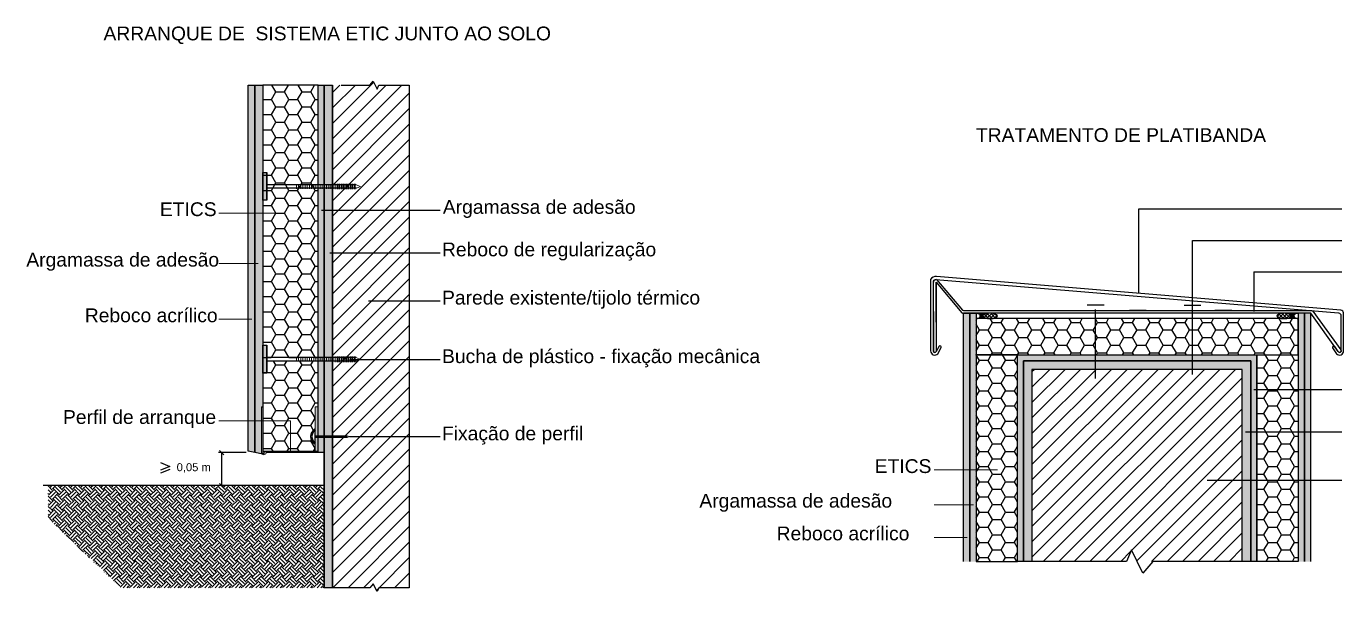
# Model space of a CAD drawing. Header units: millimetres. Extents: x 1778 to 2471, y 1406 to 1876.
# Drawn here: x 2055.163 to 2057.073, y 1493.142 to 1493.962 of the extents above; entities that cross this region are included whole.
import ezdxf

# ---------------------------------------------------------------- set-up
doc = ezdxf.new("R2010")
doc.units = ezdxf.units.MM
doc.linetypes.add('JIS_02_4.0', pattern=[5.5, 4, -1.5])
doc.layers.add('ARQ_PORMENORES', color=8, linetype='Continuous')
doc.styles.get("Standard").update_dxf_attribs({"font": 'arial.ttf'})
pattern_1 = [(360, (1923.499982152833, 1549.34977488331), (0.01905, 0.01099852258), [0.0127, -0.0254]), (120, (1923.499982152833, 1549.34977488331), (-0.01904999995837676, 0.01099852265209357), [0.01269999999999999, -0.02539999999999999]), (60.00000000000001, (1923.499982152833, 1549.34977488331), (4.16232377600325e-11, 0.02199704523209356), [-0.0254, 0.0127])]

msp = doc.modelspace()

# ---------------------------------------------------------------- hatches: boundary and pattern name
at = {"layer": 'ARQ_PORMENORES', "ltscale": 0.0002, "true_color": 0xf7f281}
for points in [[(2055.484670903028, 1493.876315321227), (2055.494426782398, 1493.876315321227), (2055.494426782398, 1493.343535790728), (2055.484670903028, 1493.345449080119)], [(2056.531234748208, 1493.545463178705), (2056.52201434406, 1493.545463178705), (2056.52201434406, 1493.185562131072), (2056.531234748208, 1493.185562136299)], [(2057.0166900103, 1493.545463178705), (2057.025985088357, 1493.545463178705), (2057.025985088357, 1493.185562131072), (2057.016690010293, 1493.185562136299)]]:
    msp.add_hatch(color=51, dxfattribs=at).paths.add_polyline_path(points)
at = {"layer": 'ARQ_PORMENORES', "ltscale": 0.0002, "true_color": 0x939598}
h = msp.add_hatch(color=252, dxfattribs=at)
h.dxf.hatch_style = 1
h.paths.add_polyline_path([(2055.506160519966, 1493.341434258726), (2055.494426782398, 1493.343535790728), (2055.494426782398, 1493.876315321227), (2055.506160519966, 1493.876315321227)])
at = {"layer": 'ARQ_PORMENORES', "ltscale": 0.002}
h = msp.add_hatch(dxfattribs=at)
h.set_pattern_fill('HONEY,_O', color=256, scale=0.004, angle=360)
h.set_pattern_definition([(360, (1923.35590865416, 1549.497118748895), (0.01905, 0.01099852258), [0.0127, -0.0254]), (120, (1923.35590865416, 1549.497118748895), (-0.01904999995837676, 0.01099852265209357), [0.01269999999999999, -0.02539999999999998]), (60.00000000000001, (1923.35590865416, 1549.497118748895), (4.16232377600325e-11, 0.02199704523209356), [-0.0254, 0.0127])])
h.paths.add_polyline_path([(2055.506160519966, 1493.481203345824), (2055.58625353838, 1493.481203345824), (2055.58625353838, 1493.876315321227), (2055.506160519966, 1493.876315321227)])
h.paths.add_polyline_path([(2055.58625353838, 1493.476276002012), (2055.506217576567, 1493.476276002012), (2055.506160519966, 1493.476158120169), (2055.506160519966, 1493.458769174562), (2055.506160519966, 1493.409788867097), (2055.506160519965, 1493.343433796137, 0.8313975381272122), (2055.508662152089, 1493.343433796135, -0.4142135624741077), (2055.510640010286, 1493.345411654333), (2055.58193075237, 1493.345411654334), (2055.58193075237, 1493.356764266261, -0.5730740944815071), (2055.58193075237, 1493.376977184248), (2055.58193075237, 1493.409788867097), (2055.58625353838, 1493.409788867097)])
at = {"layer": 'ARQ_PORMENORES', "ltscale": 0.0002, "true_color": 0x939598}
h = msp.add_hatch(color=252, dxfattribs=at)
h.dxf.hatch_style = 1
h.paths.add_polyline_path([(2055.5948991104, 1493.726826206842), (2055.58625353838, 1493.726826206842), (2055.58625353838, 1493.343433796136), (2055.5948991104, 1493.343433796136)])
h.paths.add_polyline_path([(2055.5948991104, 1493.876315321227), (2055.58625353838, 1493.876315321227), (2055.58625353838, 1493.731753550654), (2055.594436702496, 1493.731753550654), (2055.5948991104, 1493.732708908945)])
at = {"layer": 'ARQ_PORMENORES', "ltscale": 0.0002, "true_color": 0xc7c8ca}
h = msp.add_hatch(color=9, dxfattribs=at)
h.dxf.hatch_style = 1
h.paths.add_polyline_path([(2055.5948991104, 1493.876315321227), (2055.607260724134, 1493.876315321227), (2055.607260724134, 1493.1474600203), (2055.5948991104, 1493.1474600203)])
at = {"layer": 'ARQ_PORMENORES', "ltscale": 0.0002}
h = msp.add_hatch(dxfattribs=at)
h.set_pattern_fill('ANSI31', color=256, scale=0.005, angle=360, style=0)
h.set_pattern_definition([(45, (1924.514158730809, 1549.629303570099), (-0.01122532015133644, 0.01122532015133644), [])])
edge = h.paths.add_edge_path()
edge.add_line((2055.619622337867, 1493.876315321227), (2055.661472793694, 1493.876315321227))
edge.add_line((2055.661472793694, 1493.876315321227), (2055.666270266815, 1493.881912373202))
edge.add_line((2055.666270266815, 1493.881912373202), (2055.67186731879, 1493.870718269252))
edge.add_line((2055.67186731879, 1493.870718269252), (2055.674266055352, 1493.876315321227))
edge.add_line((2055.674266055352, 1493.876315321227), (2055.718515247737, 1493.876315321227))
edge.add_line((2055.718515247737, 1493.876315321227), (2055.718515247737, 1493.1474600203))
edge.add_line((2055.718515247737, 1493.1474600203), (2055.674266055352, 1493.1474600203))
edge.add_line((2055.674266055352, 1493.1474600203), (2055.67186731879, 1493.141862968325))
edge.add_line((2055.67186731879, 1493.141862968325), (2055.666270266815, 1493.153057072275))
edge.add_line((2055.666270266815, 1493.153057072275), (2055.661472793694, 1493.1474600203))
edge.add_line((2055.661472793694, 1493.1474600203), (2055.607260724134, 1493.1474600203))
edge.add_line((2055.607260724134, 1493.1474600203), (2055.607260724134, 1493.876315321227))
for points in [[(2055.506160519966, 1493.709319379392), (2055.511952269802, 1493.709319379392), (2055.511952269802, 1493.749745215365), (2055.506160519966, 1493.749745215365)], [(2055.506160519966, 1493.458769174562), (2055.511952269802, 1493.458769174562), (2055.511952269802, 1493.499195010535), (2055.506160519966, 1493.499195010535)]]:
    msp.add_hatch(color=256, dxfattribs=at).paths.add_polyline_path(points)
at = {"layer": 'ARQ_PORMENORES', "ltscale": 0.0002, "true_color": 0x939598}
h = msp.add_hatch(color=252, dxfattribs=at)
h.dxf.hatch_style = 1
h.paths.add_polyline_path([(2056.540449834295, 1493.545463178705), (2056.531234748215, 1493.545463178705), (2056.531234748208, 1493.185562136299), (2056.540449834295, 1493.185562131074)])
at = {"layer": 'ARQ_PORMENORES', "ltscale": 0.0002}
h = msp.add_hatch(color=256, dxfattribs=at)
edge = h.paths.add_edge_path()
edge.add_ellipse((2056.560947830789, 1493.541651748333), major_axis=(0.01038928710532178, -3.180717760120149e-18), ratio=0.3665264843895419, start_angle=90, end_angle=267.5517247151689, ccw=False)
edge.add_line((2056.560947830786, 1493.545459697211), (2056.540394404303, 1493.545463173135))
edge.add_ellipse((2056.540394404303, 1493.541655224257), major_axis=(0.006141113538746275, 1.378986476345975e-12), ratio=0.6200746581238757, start_angle=-90.00000001062489, end_angle=89.99999998937511, ccw=False)
edge.add_line((2056.540394404302, 1493.537847275379), (2056.560504026808, 1493.537847275379))
at = {"layer": 'ARQ_PORMENORES', "ltscale": 0.002}
h = msp.add_hatch(dxfattribs=at)
h.set_pattern_fill('HONEY,_O', color=256, scale=0.004, angle=360)
h.set_pattern_definition(pattern_1)
h.paths.add_polyline_path([(2057.008234651797, 1493.537852390841), (2056.540449834295, 1493.537847275381), (2056.540449834295, 1493.485295497469), (2057.007491159474, 1493.485295497469)])
at = {"layer": 'ARQ_PORMENORES', "ltscale": 0.0002}
h = msp.add_hatch(dxfattribs=at)
h.set_pattern_fill('ANSI37', color=256, scale=9.766601970650276e-06, angle=360, style=0)
h.set_pattern_definition([(44.99999999999996, (1715.72239516526, 1317.27539168008), (-0.002631197613869344, 0.002631197613869346), []), (135, (1715.72239516526, 1317.27539168008), (-0.002631197613869347, -0.002631197613869344), [])])
edge = h.paths.add_edge_path()
edge.add_ellipse((2056.560947830789, 1493.541651748302), major_axis=(0.01038928710532178, -3.18071776012015e-18), ratio=0.3665264843869948, start_angle=0, end_angle=360, ccw=False)
h = msp.add_hatch(dxfattribs=at)
h.set_pattern_fill('ANSI37', color=256, scale=9.766601970650276e-06, angle=180, style=0)
h.set_pattern_definition([(224.9999999999999, (2397.825485080494, 1669.807918774007), (0.002631197613869345, -0.002631197613869346), []), (315, (2397.825485080494, 1669.807918774007), (0.002631197613869347, 0.002631197613869344), [])])
edge = h.paths.add_edge_path()
edge.add_ellipse((2056.986932414965, 1493.541658705785), major_axis=(-0.01038928710532178, 1.908439060033955e-18), ratio=0.3665264843869948, start_angle=0, end_angle=360, ccw=False)
h = msp.add_hatch(color=256, dxfattribs=at)
edge = h.paths.add_edge_path()
edge.add_ellipse((2056.986932414965, 1493.541658705754), major_axis=(-0.01038928710532178, 1.908439060033954e-18), ratio=0.3665264843895419, start_angle=90, end_angle=267.5517247151689, ccw=False)
edge.add_line((2056.986932414968, 1493.537850756876), (2057.007485841451, 1493.537847280952))
edge.add_ellipse((2057.007485841451, 1493.54165522983), major_axis=(-0.006141113538746275, -1.378987228390641e-12), ratio=0.6200746581238757, start_angle=-90.00000001062489, end_angle=89.99999998937511, ccw=False)
edge.add_line((2057.007485841452, 1493.545463178708), (2056.987376218946, 1493.545463178708))
at = {"layer": 'ARQ_PORMENORES', "ltscale": 0.0002, "true_color": 0x939598}
h = msp.add_hatch(color=252, dxfattribs=at)
h.dxf.hatch_style = 1
h.paths.add_polyline_path([(2057.007491159474, 1493.545458145957), (2057.016690010293, 1493.545463169762), (2057.016690010293, 1493.185562136299), (2057.007491159474, 1493.185562131074)])
at = {"layer": 'ARQ_PORMENORES', "ltscale": 0.002}
h = msp.add_hatch(dxfattribs=at)
h.set_pattern_fill('HONEY,_O', color=256, scale=0.004, angle=360)
h.set_pattern_definition(pattern_1)
h.paths.add_polyline_path([(2056.600449834295, 1493.485295497469), (2056.540449834295, 1493.485295497469), (2056.540449834295, 1493.18556212384), (2056.600449834295, 1493.185562131074)])
at = {"layer": 'ARQ_PORMENORES', "ltscale": 0.0002, "true_color": 0x939598}
h = msp.add_hatch(color=252, dxfattribs=at)
h.dxf.hatch_style = 1
h.paths.add_polyline_path([(2056.609095406315, 1493.185562081382), (2056.600449834295, 1493.185562081382), (2056.600449834295, 1493.485295497469), (2056.947549598121, 1493.485295497469), (2056.947549598121, 1493.185562081382), (2056.938904026101, 1493.185562081382), (2056.938904026101, 1493.476649925449), (2056.609095406316, 1493.476649925449)])
at = {"layer": 'ARQ_PORMENORES', "ltscale": 0.0002, "true_color": 0xc7c8ca}
h = msp.add_hatch(color=9, dxfattribs=at)
h.dxf.hatch_style = 1
h.paths.add_polyline_path([(2056.621518633783, 1493.185562131072), (2056.609095406315, 1493.185562131072), (2056.609095406315, 1493.476649925449), (2056.938904026101, 1493.476649925449), (2056.938904026101, 1493.185562131072), (2056.926480798634, 1493.185562131072), (2056.926480798634, 1493.464226697981), (2056.621518633783, 1493.464226697981)])
at = {"layer": 'ARQ_PORMENORES', "ltscale": 0.002}
h = msp.add_hatch(dxfattribs=at)
h.set_pattern_fill('HONEY,_O', color=256, scale=0.004, angle=360)
h.set_pattern_definition(pattern_1)
h.paths.add_polyline_path([(2056.947549598121, 1493.485295497469), (2057.007491159474, 1493.485295497469), (2057.007491159475, 1493.18556212384), (2056.947549598121, 1493.185562131074)])
at = {"layer": 'ARQ_PORMENORES', "ltscale": 0.0002}
h = msp.add_hatch(dxfattribs=at)
h.set_pattern_fill('ANSI31', color=256, scale=0.005, angle=360, style=0)
h.set_pattern_definition([(45, (1924.177676970978, 1549.535220859667), (-0.01122532015133644, 0.01122532015133644), [])])
h.paths.add_polyline_path([(2056.758407928558, 1493.185562131072), (2056.765604138247, 1493.202353286997), (2056.773999716208, 1493.185562131072), (2056.926480798634, 1493.185562131072), (2056.926480798634, 1493.464226697981), (2056.621518633783, 1493.464226697981), (2056.621518633783, 1493.185562131072)])
h = msp.add_hatch(color=256, dxfattribs=at)
h.paths.add_polyline_path([(2055.58625353838, 1493.343433796136), (2055.58625353838, 1493.365517679986), (2055.58195928067, 1493.365517679986), (2055.58193075237, 1493.365458739065), (2055.58193075237, 1493.356764266261), (2055.58193075237, 1493.345411654334), (2055.510640010286, 1493.345411654333, 0.3727429269186442), (2055.508682519569, 1493.343716909437, -0.9306433298010902), (2055.506160519965, 1493.343433796137), (2055.506160519966, 1493.409788867097), (2055.504182661768, 1493.409788867097), (2055.504182661768, 1493.343433796136, 0.8084063431680789), (2055.510839587275, 1493.342806979415, -0.3183976754305966), (2055.511613476697, 1493.343433796136)])
h.paths.add_polyline_path([(2055.58193075237, 1493.367981351892), (2055.586081723558, 1493.367981351892), (2055.58625353838, 1493.36833633007), (2055.58625353838, 1493.409788867097), (2055.58193075237, 1493.409788867097)], flags=17)
h = msp.add_hatch(dxfattribs=at)
h.set_pattern_fill('EARTH,_O', color=256, scale=0.001648215164492872, angle=45)
h.set_pattern_definition([(45, (2002.345102160671, 1516.351392232464), (2.335922778484957e-18, 0.01480139431977609), [0.01046616629452973, -0.01046616629452973]), (45, (2002.342326899236, 1516.354167493899), (2.335922778484957e-18, 0.01480139431977609), [0.01046616629452973, -0.01046616629452973]), (45, (2002.339551637801, 1516.356942755334), (2.335922778484957e-18, 0.01480139431977609), [0.01046616629452973, -0.01046616629452973]), (135, (2002.339551637801, 1516.358792929624), (-0.01480139431977609, 2.335922778484957e-18), [0.01046616629452972, -0.01046616629452972]), (135, (2002.342326899236, 1516.361568191059), (-0.01480139431977609, 2.335922778484957e-18), [0.01046616629452972, -0.01046616629452972]), (135, (2002.345102160671, 1516.364343452494), (-0.01480139431977609, 2.335922778484957e-18), [0.01046616629452972, -0.01046616629452972])])
h.paths.add_polyline_path([(2055.384858521755, 1493.292873052953), (2055.386199883634, 1493.293569047148), (2055.396581725389, 1493.29402077415)], flags=16)
h.paths.add_polyline_path([(2055.5948991104, 1493.1474600203), (2055.5948991104, 1493.295799385104), (2055.194757736208, 1493.295799385104), (2055.194757736208, 1493.247963557396), (2055.300089026523, 1493.1474600203)])

# ---------------------------------------------------------------- linework, layer by layer
for p, q in [((2055.494426782398, 1493.343535790728), (2055.494426782398, 1493.876315321227)), ((2055.511952269802, 1493.709319379392), (2055.511952269802, 1493.749745215365)), ((2055.641303481103, 1493.731753550654), (2055.511952269802, 1493.731753550654)), ((2055.641774496781, 1493.726826206842), (2055.511952269802, 1493.726826206842)), ((2055.591119089649, 1493.694934805818), (2055.763391695295, 1493.694934805818)), ((2056.776228307383, 1493.696769093313), (2057.070861535915, 1493.696769093313)), ((2056.776228307383, 1493.574345391814), (2056.776228307383, 1493.696769093313)), ((2056.854338833894, 1493.651166403756), (2057.070861535915, 1493.651166403756)), ((2056.854338833894, 1493.556710568808), (2056.854338833894, 1493.651166403756)), ((2055.603231238364, 1493.633275743141), (2055.763391695295, 1493.633275743141)), ((2056.943375682711, 1493.6055637142), (2057.070861535915, 1493.6055637142)), ((2056.943375682711, 1493.6055637142), (2056.943375682711, 1493.548130041154)), ((2056.482431150825, 1493.590398926893), (2056.519724692098, 1493.546191578641)), ((2055.659368978267, 1493.563391902906), (2055.763391695295, 1493.563391902906)), ((2055.511952269802, 1493.458769174562), (2055.511952269802, 1493.499195010535)), ((2055.641303481103, 1493.481203345824), (2055.511952269802, 1493.481203345824)), ((2055.641774496781, 1493.476276002012), (2055.511952269802, 1493.476276002012)), ((2055.631558722991, 1493.478667994132), (2055.763391695295, 1493.478667994132)), ((2056.943375682711, 1493.435073113361), (2057.070861535915, 1493.435073113361)), ((2055.504182661768, 1493.409788867097), (2055.506160519966, 1493.409788867097)), ((2055.58193075237, 1493.356764266261), (2055.58193075237, 1493.376977184248)), ((2055.631558722991, 1493.366706620215), (2055.763391695295, 1493.366706620215)), ((2056.931039142605, 1493.373414050684), (2057.070861535915, 1493.373414050684)), ((2055.443273155166, 1493.346524199569), (2055.449453962034, 1493.340343392703)), ((2055.4463635586, 1493.343433796136), (2055.4463635586, 1493.295799385104)), ((2055.506160519966, 1493.341434258726), (2055.494426782398, 1493.343535790728)), ((2055.371135021181, 1493.32341674027), (2055.35784086769, 1493.317848876128)), ((2055.443273155166, 1493.298889788538), (2055.449453962034, 1493.292708981671)), ((2056.875779022369, 1493.303530210449), (2057.070861535915, 1493.303530210449)), ((2055.5948991104, 1493.295799385104), (2055.187371145301, 1493.295799385104))]:
    msp.add_line(p, q, dxfattribs=at)
at = {"layer": 'ARQ_PORMENORES', "lineweight": 15, "ltscale": 0.0002}
for p, q in [((2055.55481054812, 1493.732421707223), (2055.55481054812, 1493.726158050273)), ((2055.557942376595, 1493.732421707223), (2055.557942376595, 1493.726158050273)), ((2055.56107420507, 1493.732421707223), (2055.56107420507, 1493.726158050273)), ((2055.564206033545, 1493.732421707223), (2055.564206033545, 1493.726158050273)), ((2055.56733786202, 1493.732421707223), (2055.56733786202, 1493.726158050273)), ((2055.570469690495, 1493.732421707223), (2055.570469690495, 1493.726158050273)), ((2055.57360151897, 1493.732421707223), (2055.57360151897, 1493.726158050273)), ((2055.576733347446, 1493.732421707223), (2055.576733347446, 1493.726158050273)), ((2055.579865175921, 1493.732421707223), (2055.579865175921, 1493.726158050273)), ((2055.582997004396, 1493.732421707223), (2055.582997004396, 1493.726158050273)), ((2055.586128832872, 1493.732421707223), (2055.586128832872, 1493.726158050273)), ((2055.589260661347, 1493.732421707223), (2055.589260661347, 1493.726158050273)), ((2055.592392489822, 1493.732421707223), (2055.592392489822, 1493.726158050273)), ((2055.595524318297, 1493.732421707223), (2055.595524318297, 1493.726158050273)), ((2055.598656146772, 1493.732421707223), (2055.598656146772, 1493.726158050273)), ((2055.601787975247, 1493.732421707223), (2055.601787975247, 1493.726158050273)), ((2055.604919803722, 1493.732421707223), (2055.604919803722, 1493.726158050273)), ((2055.608051632197, 1493.732421707223), (2055.608051632197, 1493.726158050273)), ((2055.611183460673, 1493.733274603187), (2055.611183460673, 1493.725305154309)), ((2055.55481054812, 1493.481871502393), (2055.55481054812, 1493.475607845443)), ((2055.557942376595, 1493.481871502393), (2055.557942376595, 1493.475607845443)), ((2055.56107420507, 1493.481871502393), (2055.56107420507, 1493.475607845443)), ((2055.564206033545, 1493.481871502393), (2055.564206033545, 1493.475607845443)), ((2055.56733786202, 1493.481871502393), (2055.56733786202, 1493.475607845443)), ((2055.570469690495, 1493.481871502393), (2055.570469690495, 1493.475607845443)), ((2055.57360151897, 1493.481871502393), (2055.57360151897, 1493.475607845443)), ((2055.576733347446, 1493.481871502393), (2055.576733347446, 1493.475607845443)), ((2055.579865175921, 1493.481871502393), (2055.579865175921, 1493.475607845443)), ((2055.582997004396, 1493.481871502393), (2055.582997004396, 1493.475607845443)), ((2055.586128832872, 1493.481871502393), (2055.586128832872, 1493.475607845443)), ((2055.589260661347, 1493.481871502393), (2055.589260661347, 1493.475607845443)), ((2055.592392489822, 1493.481871502393), (2055.592392489822, 1493.475607845443)), ((2055.595524318297, 1493.481871502393), (2055.595524318297, 1493.475607845443)), ((2055.598656146772, 1493.481871502393), (2055.598656146772, 1493.475607845443)), ((2055.601787975247, 1493.481871502393), (2055.601787975247, 1493.475607845443)), ((2055.604919803722, 1493.481871502393), (2055.604919803722, 1493.475607845443)), ((2055.608051632197, 1493.481871502393), (2055.608051632197, 1493.475607845443)), ((2055.611183460673, 1493.482724398358), (2055.611183460673, 1493.474754949479))]:
    msp.add_line(p, q, dxfattribs=at)
at = {"layer": 'ARQ_PORMENORES', "lineweight": 30, "ltscale": 0.0002}
for p, q in [((2055.614315289148, 1493.733274603187), (2055.614315289148, 1493.725305154309)), ((2055.617447117623, 1493.733274603187), (2055.617447117623, 1493.725305154309)), ((2055.620578946098, 1493.733274603187), (2055.620578946098, 1493.725305154309)), ((2055.623710774573, 1493.733274603187), (2055.623710774573, 1493.725305154309)), ((2055.626842603048, 1493.733274603187), (2055.626842603048, 1493.725305154309)), ((2055.629974431523, 1493.733274603187), (2055.629974431523, 1493.725305154309)), ((2055.633106259998, 1493.733274603187), (2055.633106259998, 1493.725305154309)), ((2055.636238088474, 1493.733274603187), (2055.636238088474, 1493.725305154309)), ((2055.639369916949, 1493.733274603187), (2055.639369916949, 1493.725305154309)), ((2055.614315289148, 1493.482724398358), (2055.614315289148, 1493.474754949479)), ((2055.617447117623, 1493.482724398358), (2055.617447117623, 1493.474754949479)), ((2055.620578946098, 1493.482724398358), (2055.620578946098, 1493.474754949479)), ((2055.623710774573, 1493.482724398358), (2055.623710774573, 1493.474754949479)), ((2055.626842603048, 1493.482724398358), (2055.626842603048, 1493.474754949479)), ((2055.629974431523, 1493.482724398358), (2055.629974431523, 1493.474754949479)), ((2055.633106259998, 1493.482724398358), (2055.633106259998, 1493.474754949479)), ((2055.636238088474, 1493.482724398358), (2055.636238088474, 1493.474754949479)), ((2055.639369916949, 1493.482724398358), (2055.639369916949, 1493.474754949479))]:
    msp.add_line(p, q, dxfattribs=at)
at = {"layer": 'ARQ_PORMENORES', "lineweight": 5, "ltscale": 0.0002}
for p, q in [((2055.647855740235, 1493.729204087299), (2055.641303481103, 1493.731753550654)), ((2055.641774496781, 1493.726826206842), (2055.647855740235, 1493.729204087299)), ((2055.647855740235, 1493.478653882469), (2055.641303481103, 1493.481203345824)), ((2055.641774496781, 1493.476276002012), (2055.647855740235, 1493.478653882469)), ((2055.504182661768, 1493.409788867097), (2055.504182661768, 1493.343433796136)), ((2055.506160519966, 1493.409788867097), (2055.506160519965, 1493.343433796136)), ((2055.58193075237, 1493.345411654334), (2055.58193075237, 1493.409788867097)), ((2055.58193075237, 1493.409788867097), (2055.58625353838, 1493.409788867097)), ((2055.58193075237, 1493.367476578788), (2055.582303739126, 1493.368247188432)), ((2055.58193075237, 1493.365458739065), (2055.583280404161, 1493.368247188432)), ((2055.58193075237, 1493.366400394797), (2055.582824628503, 1493.368247188432)), ((2055.58193075237, 1493.367981351892), (2055.628282593426, 1493.367981351892)), ((2055.58193075237, 1493.365517679986), (2055.628518101265, 1493.365517679986)), ((2055.582278337174, 1493.365136348685), (2055.583784030799, 1493.368247188432)), ((2055.582718818711, 1493.365136348685), (2055.584224512336, 1493.368247188432)), ((2055.58317459437, 1493.365136348685), (2055.584680287995, 1493.368247188432)), ((2055.583695483745, 1493.365136348685), (2055.58520117737, 1493.368247188432)), ((2055.584216366333, 1493.365136348685), (2055.585722059958, 1493.368247188432)), ((2055.584704698851, 1493.365136348685), (2055.586210392475, 1493.368247188432)), ((2055.585225588226, 1493.365136348685), (2055.586731281851, 1493.368247188432)), ((2055.585779027673, 1493.365136348685), (2055.587284721298, 1493.368247188432)), ((2055.586299917049, 1493.365136348685), (2055.587805610674, 1493.368247188432)), ((2055.586820806424, 1493.365136348685), (2055.588326500049, 1493.368247188432)), ((2055.587276582083, 1493.365136348685), (2055.588782275708, 1493.368247188432)), ((2055.587780208721, 1493.365136348685), (2055.589285902346, 1493.368247188432)), ((2055.588220690258, 1493.365136348685), (2055.589726383883, 1493.368247188432)), ((2055.588676465917, 1493.365136348685), (2055.590182159542, 1493.368247188432)), ((2055.589197355293, 1493.365136348685), (2055.590703048917, 1493.368247188432)), ((2055.58971823788, 1493.365136348685), (2055.591223931505, 1493.368247188432)), ((2055.590206570397, 1493.365136348685), (2055.591712264022, 1493.368247188432)), ((2055.590727459773, 1493.365136348685), (2055.592233153398, 1493.368247188432)), ((2055.591183235431, 1493.365136348685), (2055.592688929056, 1493.368247188432)), ((2055.591704124807, 1493.365136348685), (2055.593209818432, 1493.368247188432)), ((2055.592225007395, 1493.365136348685), (2055.59373070102, 1493.368247188432)), ((2055.592733148276, 1493.365136348685), (2055.594238841901, 1493.368247188432)), ((2055.593173629813, 1493.365136348685), (2055.594679323438, 1493.368247188432)), ((2055.593629405472, 1493.365136348685), (2055.595135099097, 1493.368247188432)), ((2055.594150294848, 1493.365136348685), (2055.595655988473, 1493.368247188432)), ((2055.594671177435, 1493.365136348685), (2055.59617687106, 1493.368247188432)), ((2055.595159509953, 1493.365136348685), (2055.596665203577, 1493.368247188432)), ((2055.595680399329, 1493.365136348685), (2055.597186092954, 1493.368247188432)), ((2055.596233838775, 1493.365136348685), (2055.5977395324, 1493.368247188432)), ((2055.596754728151, 1493.365136348685), (2055.598260421776, 1493.368247188432)), ((2055.597275617527, 1493.365136348685), (2055.598781311151, 1493.368247188432)), ((2055.597731393185, 1493.365136348685), (2055.59923708681, 1493.368247188432)), ((2055.598235019823, 1493.365136348685), (2055.599740713447, 1493.368247188432)), ((2055.598675501361, 1493.365136348685), (2055.600181194985, 1493.368247188432)), ((2055.599131277019, 1493.365136348685), (2055.600636970643, 1493.368247188432)), ((2055.599652166395, 1493.365136348685), (2055.601157860019, 1493.368247188432)), ((2055.600173048982, 1493.365136348685), (2055.601678742607, 1493.368247188432)), ((2055.600661381499, 1493.365136348685), (2055.602167075124, 1493.368247188432)), ((2055.601182270875, 1493.365136348685), (2055.6026879645, 1493.368247188432)), ((2055.601735710321, 1493.365136348685), (2055.603241403946, 1493.368247188432)), ((2055.602256599697, 1493.365136348685), (2055.603762293322, 1493.368247188432)), ((2055.602777489074, 1493.365136348685), (2055.604283182698, 1493.368247188432)), ((2055.603233264732, 1493.365136348685), (2055.604738958356, 1493.368247188432)), ((2055.60373689137, 1493.365136348685), (2055.605242584994, 1493.368247188432)), ((2055.604177372908, 1493.365136348685), (2055.605683066532, 1493.368247188432)), ((2055.604633148565, 1493.365136348685), (2055.60613884219, 1493.368247188432)), ((2055.605154037942, 1493.365136348685), (2055.606659731566, 1493.368247188432)), ((2055.605674920529, 1493.365136348685), (2055.607180614154, 1493.368247188432)), ((2055.606163253046, 1493.365136348685), (2055.607668946671, 1493.368247188432)), ((2055.606684142422, 1493.365136348685), (2055.608189836047, 1493.368247188432)), ((2055.607139918081, 1493.365136348685), (2055.608645611705, 1493.368247188432)), ((2055.607660807456, 1493.365136348685), (2055.609166501081, 1493.368247188432)), ((2055.608181690044, 1493.365136348685), (2055.609687383669, 1493.368247188432)), ((2055.608689830925, 1493.365136348685), (2055.61019552455, 1493.368247188432)), ((2055.609130312463, 1493.365136348685), (2055.610636006088, 1493.368247188432)), ((2055.609586088121, 1493.365136348685), (2055.611091781745, 1493.368247188432)), ((2055.610106977497, 1493.365136348685), (2055.611612671122, 1493.368247188432)), ((2055.610627860085, 1493.365136348685), (2055.612133553709, 1493.368247188432)), ((2055.611116192601, 1493.365136348685), (2055.612621886226, 1493.368247188432)), ((2055.611637081977, 1493.365136348685), (2055.613142775602, 1493.368247188432)), ((2055.612190521424, 1493.365136348685), (2055.613696215049, 1493.368247188432)), ((2055.6127114108, 1493.365136348685), (2055.614217104424, 1493.368247188432)), ((2055.613232300176, 1493.365136348685), (2055.614737993801, 1493.368247188432)), ((2055.613688075834, 1493.365136348685), (2055.615193769459, 1493.368247188432)), ((2055.614191702472, 1493.365136348685), (2055.615697396096, 1493.368247188432)), ((2055.614632184009, 1493.365136348685), (2055.616137877634, 1493.368247188432)), ((2055.615087959668, 1493.365136348685), (2055.616593653293, 1493.368247188432)), ((2055.615608849043, 1493.365136348685), (2055.617114542668, 1493.368247188432)), ((2055.616129731631, 1493.365136348685), (2055.617635425256, 1493.368247188432)), ((2055.616618064148, 1493.365136348685), (2055.618123757773, 1493.368247188432)), ((2055.617138953524, 1493.365136348685), (2055.618644647149, 1493.368247188432)), ((2055.617692392971, 1493.365136348685), (2055.619198086596, 1493.368247188432)), ((2055.618213282346, 1493.365136348685), (2055.619718975971, 1493.368247188432)), ((2055.618734171722, 1493.365136348685), (2055.620239865347, 1493.368247188432)), ((2055.619189947381, 1493.365136348685), (2055.620695641006, 1493.368247188432)), ((2055.619693574019, 1493.365136348685), (2055.621199267644, 1493.368247188432)), ((2055.620134055556, 1493.365136348685), (2055.621639749181, 1493.368247188432)), ((2055.620589831215, 1493.365136348685), (2055.62209552484, 1493.368247188432)), ((2055.62111072059, 1493.365136348685), (2055.622616414215, 1493.368247188432)), ((2055.621631603178, 1493.365136348685), (2055.623137296803, 1493.368247188432)), ((2055.622119935695, 1493.365136348685), (2055.62362562932, 1493.368247188432)), ((2055.622640825071, 1493.365136348685), (2055.624146518696, 1493.368247188432)), ((2055.623194264518, 1493.365136348685), (2055.624699958143, 1493.368247188432)), ((2055.623715153893, 1493.365136348685), (2055.625220847518, 1493.368247188432)), ((2055.624236043269, 1493.365136348685), (2055.625741736894, 1493.368247188432)), ((2055.624691818928, 1493.365136348685), (2055.626197512552, 1493.368247188432)), ((2055.625097774989, 1493.365136348685), (2055.626603468614, 1493.368247188432)), ((2055.625538256526, 1493.365136348685), (2055.627043950151, 1493.368247188432)), ((2055.625994032185, 1493.365136348685), (2055.62749972581, 1493.368247188432)), ((2055.626514921561, 1493.365136348685), (2055.628020615186, 1493.368247188432)), ((2055.627035804148, 1493.365136348685), (2055.628387436491, 1493.367928889973)), ((2055.627524136666, 1493.365136348685), (2055.628387436491, 1493.366919970111)), ((2055.628045026041, 1493.365136348685), (2055.628387436491, 1493.365843786121)), ((2055.631558722991, 1493.366706620215), (2055.628282593426, 1493.367981351892)), ((2055.628518101265, 1493.365517679986), (2055.631558722991, 1493.366706620215)), ((2055.58193075237, 1493.345411654334), (2055.510640010286, 1493.345411654333)), ((2055.58625353838, 1493.343433796136), (2055.511613476697, 1493.343433796136))]:
    msp.add_line(p, q, dxfattribs=at)
at = {"layer": 'ARQ_PORMENORES', "lineweight": 5}
for p, q in [((2055.534168554258, 1493.690872894173), (2055.442138164522, 1493.690872894173)), ((2055.499188429421, 1493.617509082962), (2055.442138164522, 1493.617509082962)), ((2055.48992516339, 1493.536887524589), (2055.442138164522, 1493.536887524589)), ((2055.546207029172, 1493.389540958266), (2055.442138164522, 1493.389540958266)), ((2055.546207029172, 1493.345411654333), (2055.546207029172, 1493.389540958266)), ((2056.57151199529, 1493.318353633136), (2056.479481605554, 1493.318353633136)), ((2056.536531870453, 1493.267959233652), (2056.479481605554, 1493.267959233652)), ((2056.527268604422, 1493.220603719849), (2056.479481605554, 1493.220603719849))]:
    msp.add_line(p, q, dxfattribs=at)
at = {"layer": 'ARQ_PORMENORES'}
for p, q in [((2056.482431150826, 1493.532440914269), (2056.482431150825, 1493.590398926893)), ((2056.482431150825, 1493.590398926893), (2056.482431150825, 1493.490042766791)), ((2057.025985088357, 1493.545463178705), (2056.52201966212, 1493.545463178705)), ((2057.065559572195, 1493.490062088198), (2057.025969614348, 1493.545463178705)), ((2055.5948991104, 1493.492331107309), (2055.5948991104, 1493.1474600203)), ((2055.371167701734, 1493.319046279098), (2055.357873548243, 1493.313478414956))]:
    msp.add_line(p, q, dxfattribs=at)
at = {"layer": 'ARQ_PORMENORES', "linetype": 'JIS_02_4.0', "ltscale": 0.02}
for p, q in [((2056.854338836794, 1493.456531022896), (2056.854338836794, 1493.570211302679)), ((2056.713830002796, 1493.450997650833), (2056.713830002796, 1493.564677930616)), ((2055.481901592487, 1493.343433796136), (2055.441993068151, 1493.343433796136))]:
    msp.add_line(p, q, dxfattribs=at)
at = {"layer": 'ARQ_PORMENORES', "ltscale": 0.0002}
for points in [[(2055.484670903028, 1493.876315321227), (2055.494426782398, 1493.876315321227), (2055.494426782398, 1493.343535790728), (2055.484670903028, 1493.345449080119)], [(2055.58625353838, 1493.876315321227), (2055.506160519965, 1493.876315321227), (2055.506160519965, 1493.345411654333), (2055.58625353838, 1493.345411654333)], [(2055.5948991104, 1493.876315321227), (2055.607260724134, 1493.876315321227), (2055.607260724134, 1493.1474600203), (2055.5948991104, 1493.1474600203)], [(2055.506160519966, 1493.749745215365), (2055.511952269802, 1493.749745215365), (2055.511952269802, 1493.709319379392), (2055.506160519966, 1493.709319379392)], [(2055.506160519966, 1493.499195010535), (2055.511952269802, 1493.499195010535), (2055.511952269802, 1493.458769174562), (2055.506160519966, 1493.458769174562)], [(2056.609095406315, 1493.185562081382), (2056.600449834295, 1493.185562081382), (2056.600449834295, 1493.485295497469), (2056.947549598121, 1493.485295497469), (2056.947549598121, 1493.185562081382), (2056.938904026101, 1493.185562081382), (2056.938904026101, 1493.476649925449), (2056.609095406316, 1493.476649925449)], [(2056.621518633783, 1493.185562131072), (2056.609095406315, 1493.185562131072), (2056.609095406315, 1493.476649925449), (2056.938904026101, 1493.476649925449), (2056.938904026101, 1493.185562131072), (2056.926480798634, 1493.185562131072), (2056.926480798634, 1493.464226697981), (2056.621518633783, 1493.464226697981)], [(2056.758407928558, 1493.185562131072), (2056.609095406315, 1493.185562131072), (2056.609095406315, 1493.476649925449), (2056.938904026101, 1493.476649925449), (2056.938904026101, 1493.185562131072), (2056.796787713533, 1493.185562131072), (2056.78239529417, 1493.168770975147), (2056.765604138247, 1493.202353286997)]]:
    msp.add_lwpolyline(points, close=True, dxfattribs=at)
for points in [[(2055.506160519966, 1493.341434258726), (2055.494426782398, 1493.343535790728), (2055.494426782398, 1493.876315321227), (2055.506160519966, 1493.876315321227), (2055.506160519966, 1493.341434258726)], [(2055.58625353838, 1493.343433796136), (2055.58625353838, 1493.876315321227), (2055.5948991104, 1493.876315321227), (2055.5948991104, 1493.343433796136), (2055.58625353838, 1493.343433796136)], [(2055.619622337867, 1493.876315321227), (2055.661472793694, 1493.876315321227), (2055.666270266815, 1493.881912373202), (2055.67186731879, 1493.870718269252), (2055.674266055352, 1493.876315321227), (2055.718515247737, 1493.876315321227), (2055.718515247737, 1493.1474600203), (2055.674266055352, 1493.1474600203), (2055.67186731879, 1493.141862968325), (2055.666270266815, 1493.153057072275), (2055.661472793694, 1493.1474600203), (2055.607260724134, 1493.1474600203), (2055.607260724134, 1493.876315321227)], [(2056.725957750687, 1493.557387961923), (2056.701702249104, 1493.557387961923)], [(2056.78709382525, 1493.549431072309), (2056.762838323667, 1493.549431072309)], [(2056.866466584685, 1493.556710568808), (2056.842211083102, 1493.556710568808)], [(2056.911127803363, 1493.549431072309), (2056.886872301779, 1493.549431072309)], [(2056.52201434406, 1493.185562131072), (2056.52201434406, 1493.545463178705), (2056.531234748208, 1493.545463178705), (2056.531234748208, 1493.185562136299)], [(2056.531234748208, 1493.185562136299), (2056.531234748208, 1493.545463178705), (2056.540449834295, 1493.545463178705), (2056.540449834295, 1493.18556212384)], [(2057.016690010293, 1493.185562136299), (2057.016690010293, 1493.545463169762), (2057.007491159474, 1493.545458145957), (2057.007491159474, 1493.18556212384)], [(2057.025985088357, 1493.185562131072), (2057.025985088357, 1493.545463178705), (2057.0166900103, 1493.54546315731), (2057.016690010293, 1493.185562136299)], [(2055.35784086769, 1493.32893275591), (2055.371135021181, 1493.323364891768)]]:
    msp.add_lwpolyline(points, dxfattribs=at)
at = {"layer": 'ARQ_PORMENORES'}
for points in [[(2057.069618294882, 1493.542215513964), (2057.069618378332, 1493.490362313314, -0.7139360527078801), (2057.065559572195, 1493.490062088198), (2057.060445103354, 1493.497221932717, 0.8263322055779425), (2057.057289249874, 1493.495345566915), (2057.063137234747, 1493.486928395231, 0.6864193340420449), (2057.073471004984, 1493.490909046649), (2057.073471004986, 1493.546004584895, 0.3350914273368746), (2057.069515288591, 1493.549795193873), (2056.482941326174, 1493.598895589754, 0.3097853890726149), (2056.474519718035, 1493.594350165961), (2056.474519718037, 1493.490889725243, 0.6864193340420405), (2056.484853488274, 1493.486909073825), (2056.490039764478, 1493.495798921747, 0.8263322055779126), (2056.486883910999, 1493.497675287548), (2056.482431150826, 1493.490042766793, -0.6596091958756756), (2056.478475434431, 1493.490042766793), (2056.47847543443, 1493.590398926892, -0.4003444782964386), (2056.482242996583, 1493.594350165961), (2057.065850816178, 1493.546141058652, -0.4003444782964246), (2057.069618378332, 1493.542189819583)], [(2056.478475434431, 1493.492616272563), (2056.47847543443, 1493.548000779416), (2056.47847543443, 1493.490042766796, 0.6596091962578438), (2056.482431150826, 1493.490042766793, -0.6596091958769124), (2056.47847543443, 1493.490042766796), (2056.47847543443, 1493.590398926893, -0.4513150538370337), (2056.482924295836, 1493.594323783603), (2056.520934731984, 1493.550166624583, 0.1618439933621853), (2056.523215439501, 1493.549425185862), (2057.026716709416, 1493.549436958756, -0.2524307284932129), (2057.028699650042, 1493.548420474417), (2057.06951528859, 1493.492635593968, -1.118192168552802), (2057.065559572195, 1493.490062088198, 1.11819216863713), (2057.06951528859, 1493.492635593968)]]:
    msp.add_lwpolyline(points, format="xyb", dxfattribs=at)
at = {"layer": 'ARQ_PORMENORES', "ltscale": 0.002}
msp.add_lwpolyline([(2057.007491159474, 1493.537852390841), (2056.540449834295, 1493.537847275381), (2056.540449834295, 1493.485295497469), (2057.007491159474, 1493.485295497469)], close=True, dxfattribs=at)
for points in [[(2056.540449834295, 1493.18556212384), (2056.540449834295, 1493.18556212384), (2056.540449834295, 1493.18556212384), (2056.600449834295, 1493.185562081382), (2056.600449834295, 1493.485295497469), (2056.540449834295, 1493.485295497469), (2056.540449834295, 1493.18556212384)], [(2057.007491159474, 1493.18556212384), (2057.007491159474, 1493.18556212384), (2057.007491159474, 1493.18556212384), (2056.947549598121, 1493.185562081382), (2056.947549598121, 1493.485295497469), (2057.007491159474, 1493.485295497469), (2057.007491159475, 1493.18556212384)]]:
    msp.add_lwpolyline(points, dxfattribs=at)
at = {"layer": 'ARQ_PORMENORES'}
msp.add_arc((2056.482443157005, 1493.590394074982), 0.003967756708414896, 89.68635030492742, 179.762337377937, dxfattribs=at)
at = {"layer": 'ARQ_PORMENORES', "ltscale": 0.0002}
msp.add_arc((2056.522014344064, 1493.549426024053), 0.003962845347496019, 234.7054638277872, 270, dxfattribs=at)
at = {"layer": 'ARQ_PORMENORES', "lineweight": 50, "ltscale": 0.0002}
msp.add_arc((2055.587852636874, 1493.366870725255), 0.011713634340823, 120.3681906334286, 239.6318093665714, dxfattribs=at)
at = {"layer": 'ARQ_PORMENORES', "lineweight": 5, "ltscale": 0.0002}
for centre, radius, start, end in [((2055.507578287201, 1493.343833669573), 0.003419089184096679, 186.7162957480134, 342.525472195974), ((2055.507411336027, 1493.343666070489), 0.001272199746659278, 190.5198961141915, 349.4801038858084), ((2055.510640010286, 1493.343433796136), 0.001977858197119816, 90, 180), ((2055.511668802702, 1493.342574345181), 0.0008612298830436455, 93.68325697917665, 164.3286741405468)]:
    msp.add_arc(centre, radius, start, end, dxfattribs=at)
at = {"layer": 'ARQ_PORMENORES', "ltscale": 0.0002}
for centre, major_axis in [((2056.54039440434, 1493.541655224259), (0.006141336329092013, -1.31254474328404e-05)), ((2057.007485841414, 1493.541655229828), (-0.006141336329092013, 1.312544743283964e-05))]:
    msp.add_ellipse(centre, major_axis=major_axis, ratio=0.6200498757705356, start_param=-1.569471138456395, end_param=1.572987459605143, dxfattribs=at)
at = {"layer": 'ARQ_PORMENORES', "ltscale": 0.0002, "extrusion": (0, 0, -1)}
for centre, major_axis in [((2056.560947830789, 1493.541651748302), (0.01038928710532178, -3.18071776012015e-18)), ((2056.986932414965, 1493.541658705785), (-0.01038928710532178, 1.908439060033955e-18))]:
    msp.add_ellipse(centre, major_axis=major_axis, ratio=0.3665264843869948, dxfattribs=at)

# ---------------------------------------------------------------- texts
at = {"layer": 'ARQ_PORMENORES'}
for s, p in [('ARRANQUE DE  SISTEMA ETIC JUNTO AO SOLO', (2055.275089240507, 1493.941281101533)), ('TRATAMENTO DE PLATIBANDA', (2056.540248194658, 1493.793937235949)), ('ETICS', (2055.356813195074, 1493.686413280844)), ('Argamassa de adesão', (2055.767197368952, 1493.689744523543)), ('Reboco de regularização', (2055.765925428, 1493.628085460866)), ('Argamassa de adesão', (2055.163120625083, 1493.613246975992)), ('Parede existente/tijolo térmico', (2055.766012330798, 1493.558201620632)), ('Reboco acrílico', (2055.248000923456, 1493.532562215584)), ('Bucha de plástico - fixação mecânica', (2055.766012330798, 1493.473280205498)), ('Perfil de arranque', (2055.216339983209, 1493.385081344936)), ('Fixação de perfil', (2055.76587012622, 1493.361318831581)), ('ETICS', (2056.393392985273, 1493.313894019807)), ('Argamassa de adesão', (2056.139160833651, 1493.263697126682)), ('Reboco acrílico', (2056.251209906155, 1493.216278410843))]:
    msp.add_text(s, height=0.02, dxfattribs=at).set_placement(p)
at = {"layer": 'ARQ_PORMENORES', "insert": (2055.372183173949, 1493.328095726059), "char_height": 0.01158177289372903, "attachment_point": 1}
msp.add_mtext_dynamic_manual_height_columns('{\\fArial|b0|i0|c0|p34;  }0,05 m', width=123.7896879276059, gutter_width=1500, heights=[6.72217596427155], dxfattribs=at)

doc.saveas('drawing.dxf')
